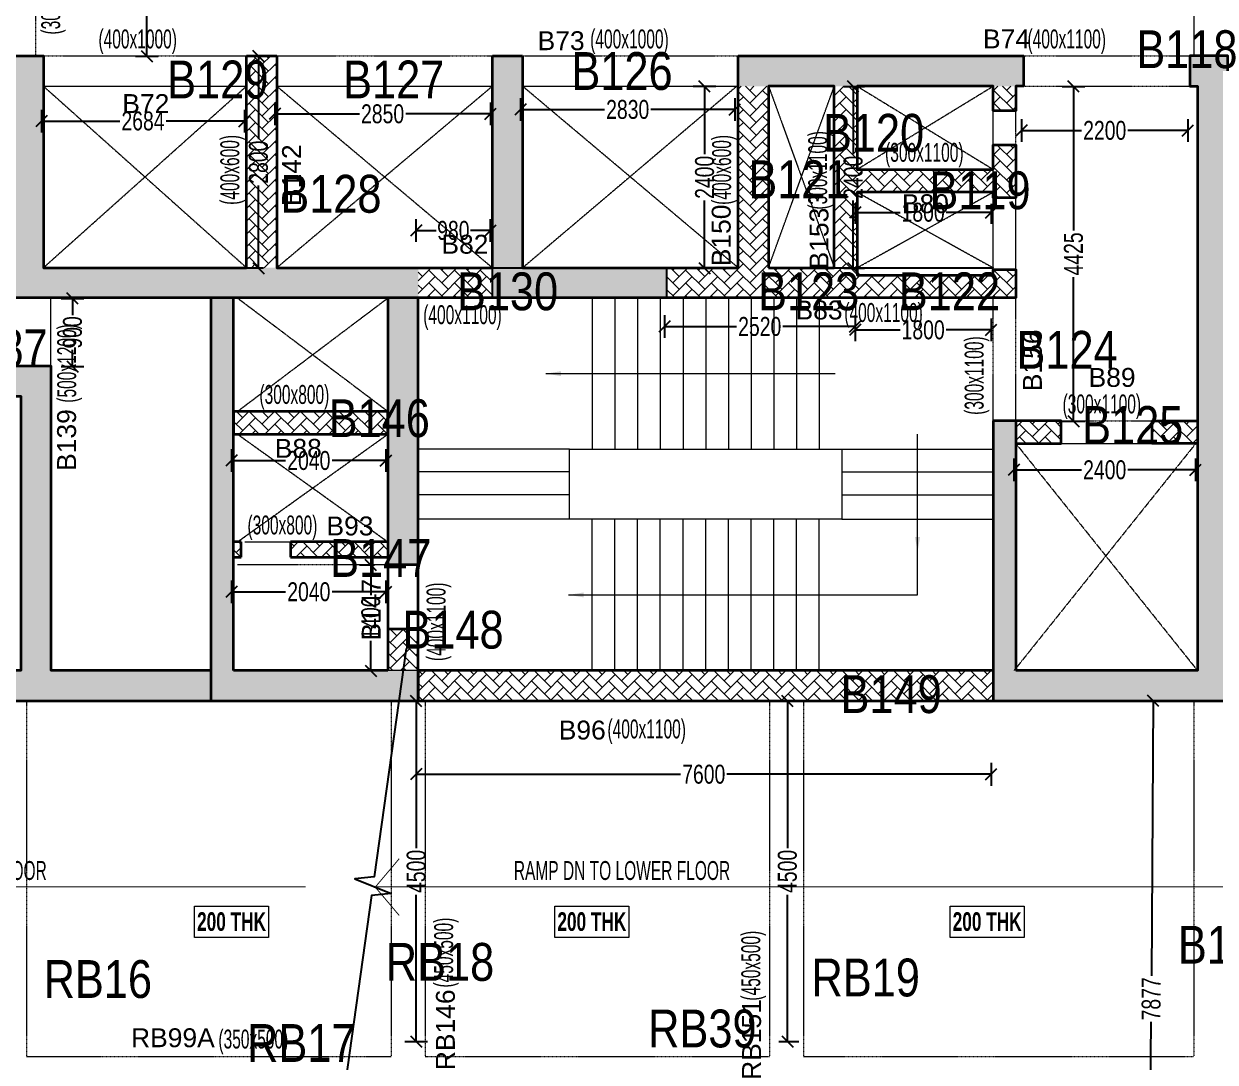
# Model space of a CAD drawing. Header units: millimetres. Extents: x 0 to 72183, y 72 to 62889.
# Drawn here: x 19496 to 35243, y 9123 to 22849 of the extents above; entities that cross this region are included whole.
import ezdxf
from ezdxf.enums import TextEntityAlignment as Align

# ---------------------------------------------------------------- set-up
doc = ezdxf.new("R2010")
doc.units = ezdxf.units.MM
doc.linetypes.add('HIDDEN', pattern=[0.375, 0.25, -0.125])
for name, color, linetype, lineweight in [('A-ANNO-DIMS', 8, 'Continuous', 15), ('A-DETL-MISC', 35, 'Continuous', 15), ('A-FLOR-IDEN', 11, 'Continuous', 9), ('A-HIDD-ABVE', 8, 'HIDDEN', 20), ('S-BEAM', 7, 'Continuous', 18), ('S-BEAM-IDEN', 2, 'Continuous', 9), ('S-COL HATCH', 9, 'Continuous', 0), ('S-COLS', 5, 'Continuous', 35)]:
    doc.layers.add(name, color=color, linetype=linetype, lineweight=lineweight)
for name, color, linetype in [('Abhinav working', 6, 'Continuous'), ('Beam Nos', 7, 'Continuous'), ('changes', 7, 'Continuous'), ('SECTION LINE', 4, 'Continuous')]:
    doc.layers.add(name, color=color, linetype=linetype)
doc.styles.add('Dim.s & Anno.(Misc.)', font='ARIALN.TTF')
doc.styles.add('SC-BBS1', font='SansSerif')
doc.styles.add('SOBHA', font='swisscl.ttf')
doc.styles.add('Swis721 LtCn BT', font='swisscl.ttf', dxfattribs={"width": 0.9, "height": 233.355162})
doc.styles.add('Swis721 LtCn BT_B', font='', dxfattribs={"width": 0.9, "height": 246.918336})
doc.styles.get('Swis721 LtCn BT_B').set_extended_font_data('Swis721 LtCn BT', bold=True)
doc.dimstyles.new('A-GFC-100', dxfattribs={"dimscale": 100, "dimtxt": 1.75, "dimasz": 1.5, "dimexe": 1.5, "dimexo": 0, "dimgap": 1, "dimtad": 1, "dimdsep": 46, "dimtxsty": 'Dim.s & Anno.(Misc.)', "dimblk": 'ARCHTICK', "dimcen": 0, "dimdle": 1.5, "dimclrd": 256, "dimclre": 8, "dimclrt": 6, "dimazin": 2, "dimtfac": 1, "dimtix": 1, "dimtmove": 2, "dimatfit": 3, "dimfxl": 1, "dimtolj": 1, "dimlwd": -1, "dimlwe": 9, "dimarcsym": 0})
doc.dimstyles.new('S-100', dxfattribs={"dimscale": 100, "dimtxt": 2.5, "dimasz": 1.5, "dimexe": 1.5, "dimexo": 1.5, "dimgap": 0.1, "dimtad": 0, "dimdec": 0, "dimrnd": 0.0005, "dimzin": 0, "dimdsep": 46, "dimtxsty": 'SOBHA', "dimblk": 'OBLIQUE', "dimcen": 0.09, "dimclrd": 8, "dimclre": 8, "dimclrt": 6, "dimadec": 0, "dimazin": 0, "dimtfac": 1, "dimtdec": 0, "dimtofl": 0, "dimtmove": 0, "dimatfit": 3, "dimfxl": 1.5, "dimfxlon": 1, "dimtolj": 1, "dimtzin": 0, "dimlwd": -1, "dimlwe": -1, "dimarcsym": 0})
pattern_1 = [(45, (-31794446.85, 20735559.75), (0, 169.7056275), [360, -120]), (135, (-31794362, 20735644.6), (1e-14, 169.7056275), [360, -120])]

# ---------------------------------------------------------------- blocks, each defined once
blk = doc.blocks.new('A$C0921b736')
at = {"layer": 'S-COL HATCH', "transparency": 33554687}
h = blk.add_hatch(color=256, dxfattribs=at)
h.dxf.hatch_style = 1
h.paths.add_polyline_path([(12825, 6075), (12825, 6475), (7871, 6475), (7871, 9275), (7471, 9275), (7471, 6075)])
at = {"layer": 'S-COL HATCH'}
h = blk.add_hatch(dxfattribs=at)
h.set_pattern_fill('AR-HBONE', color=256, scale=30)
h.set_pattern_definition(pattern_1)
h.paths.add_polyline_path([(10555, 6475), (10955, 6475), (10955, 9275), (10555, 9275)])
at = {"layer": 'S-COL HATCH', "transparency": 33554687}
h = blk.add_hatch(color=256, dxfattribs=at)
h.dxf.hatch_style = 1
h.paths.add_polyline_path([(13805, 9275), (14205, 9275), (14205, 6475), (13805, 6475)])
h = blk.add_hatch(color=256, dxfattribs=at)
h.dxf.hatch_style = 1
h.paths.add_polyline_path([(17055, 9275), (20825, 9275), (20825, 8875), (17055, 8875)])
h = blk.add_hatch(color=256, dxfattribs=at)
h.dxf.hatch_style = 1
h.paths.add_polyline_path([(20725, 4450), (20425, 4450), (20425, 1150), (20425, 750), (23125, 750), (23525, 750), (23525, 1150), (23525, 1150), (23525, 9275), (23025, 9275), (23025, 8875), (23125, 8875), (23125, 1150), (23125, 1150), (20725, 1150), (20725, 1150)])
at = {"layer": 'S-COL HATCH'}
h = blk.add_hatch(dxfattribs=at)
h.set_pattern_fill('AR-HBONE', color=256, scale=30)
h.set_pattern_definition(pattern_1)
h.paths.add_polyline_path([(18325, 8875), (18625, 8875), (18625, 7775), (20425, 7775), (20425, 8100), (20725, 8100), (20725, 7398), (20425, 7398), (20425, 7475), (18625, 7475), (18625, 6375), (20425, 6375), (20425, 6453), (20725, 6453), (20725, 6075), (16105, 6075), (16105, 6475), (18325, 6475)])
h = blk.add_hatch(dxfattribs=at)
h.set_pattern_fill('AR-HBONE', color=256, scale=30)
h.set_pattern_definition(pattern_1)
h.paths.add_polyline_path([(17055, 6475), (17455, 6475), (17455, 8875), (17055, 8875)])
h = blk.add_hatch(dxfattribs=at)
h.set_pattern_fill('AR-HBONE', color=256, scale=30)
h.set_pattern_definition(pattern_1)
h.paths.add_polyline_path([(20425, 8875), (20725, 8875), (20725, 8550), (20425, 8550)])
h = blk.add_hatch(dxfattribs=at)
h.set_pattern_fill('AR-HBONE', color=256, scale=30)
h.set_pattern_definition(pattern_1)
h.paths.add_polyline_path([(13805, 6475), (12825, 6475), (12825, 6075), (13805, 6075)])
at = {"layer": 'S-COL HATCH', "transparency": 33554687}
h = blk.add_hatch(color=256, dxfattribs=at)
h.dxf.hatch_style = 1
h.paths.add_polyline_path([(13805, 6475), (16105, 6475), (16105, 6075), (13805, 6075)])
h = blk.add_hatch(color=256, dxfattribs=at)
h.dxf.hatch_style = 1
h.paths.add_polyline_path([(10385, 6075), (10085, 6075), (10085, 750), (10385, 750), (12825, 750), (12825, 1150), (10385, 1150), (10385, 2850), (10385, 2850), (10385, 2850)])
h = blk.add_hatch(color=256, dxfattribs=at)
h.dxf.hatch_style = 1
h.paths.add_polyline_path([(12825, 6075), (12425, 6075), (12425, 6075), (12425, 4575), (12425, 4575), (12425, 4275), (12425, 2550), (12825, 2550)])
h = blk.add_hatch(color=256, dxfattribs=at)
h.dxf.hatch_style = 1
h.paths.add_polyline_path([(7571, 4775), (7571, 1150), (4571, 1150), (4571, 3648), (4171, 3648), (4171, 1150), (1200, 1150), (1200, 750), (10085, 750), (10085, 1150), (7971, 1150), (7971, 5175), (0, 5175), (0, 1675), (575, 1675), (575, 4775)])
at = {"layer": 'S-COL HATCH'}
h = blk.add_hatch(dxfattribs=at)
h.set_pattern_fill('AR-HBONE', color=256, scale=30)
h.set_pattern_definition(pattern_1)
h.paths.add_polyline_path([(12425, 4575), (10385, 4575), (10385, 4275), (12425, 4275)])
h = blk.add_hatch(dxfattribs=at)
h.set_pattern_fill('AR-HBONE', color=256, scale=30)
h.set_pattern_definition([(45, (-31794446.85, 20683630.75), (0, 169.7056275), [360, -120]), (135, (-31794362, 20683715.6), (1e-14, 169.7056275), [360, -120])])
h.paths.add_polyline_path([(21325, 4150), (21325, 4450), (20725, 4450), (20725, 4150)])
h.paths.add_polyline_path([(23125, 4150), (23125, 4450), (22525, 4450), (22525, 4150)])
h = blk.add_hatch(dxfattribs=at)
h.set_pattern_fill('AR-HBONE', color=256, scale=30)
h.set_pattern_definition(pattern_1)
h.paths.add_polyline_path([(10485, 2850), (10385, 2850), (10385, 2650), (10485, 2650)])
h = blk.add_hatch(dxfattribs=at)
h.set_pattern_fill('AR-HBONE', color=256, scale=30)
h.set_pattern_definition(pattern_1)
h.paths.add_polyline_path([(11135, 2850), (11135, 2650), (12425, 2650), (12425, 2850)])
h = blk.add_hatch(dxfattribs=at)
h.set_pattern_fill('AR-HBONE', color=256, scale=30)
h.set_pattern_definition(pattern_1)
h.paths.add_polyline_path([(12825, 1700), (12425, 1700), (12425, 1150), (12825, 1150)])
h = blk.add_hatch(dxfattribs=at)
h.set_pattern_fill('AR-HBONE', color=256, scale=30)
h.set_pattern_definition(pattern_1)
h.paths.add_polyline_path([(12825, 1150), (20425, 1150), (20425, 750), (12825, 750)])
at = {"layer": 'changes'}
blk.add_lwpolyline([(13805, 6475), (16105, 6475), (16105, 6075), (13805, 6075)], close=True, dxfattribs=at)
at = {"layer": 'S-COLS'}
for p, q in [((20425, 4450), (20425, 1150)), ((20725, 4450), (20725, 1150)), ((12425, 2550), (12825, 2550)), ((12425, 1700), (12825, 1700)), ((20425, 1150), (20425, 750))]:
    blk.add_line(p, q, dxfattribs=at)
for points in [[(17055, 9275), (20825, 9275), (20825, 8875), (20725, 8875), (20725, 8550), (20425, 8550), (20425, 8875), (19525, 8875), (18625, 8875), (18625, 7775), (20425, 7775), (20425, 8100), (20725, 8100), (20725, 7398), (20425, 7398), (20425, 7475), (18625, 7475), (18625, 6375), (19525, 6375), (20425, 6375), (20425, 6453), (20725, 6453), (20725, 6075), (18625, 6075), (18625, 6075), (7471, 6075)], [(7471, 9275), (7871, 9275), (7871, 6475), (10555, 6475), (10555, 9275)], [(10555, 9275), (10955, 9275)], [(10955, 9275), (10955, 6475), (13805, 6475), (13805, 9275)], [(13805, 9275), (14205, 9275)], [(14205, 9275), (14205, 6475), (17055, 6475), (17055, 9275)], [(23525, 1150), (23525, 9275), (23025, 9275), (23025, 8875), (23125, 8875), (23125, 1150), (20725, 1150)], [(10085, 6075), (10085, 750), (10385, 750)], [(10385, 1150), (10385, 6075)], [(12425, 6075), (12425, 1150)], [(12425, 750), (12825, 750), (12825, 6075)], [(0, 5175), (0, 1675), (575, 1675), (575, 4775), (7571, 4775), (7571, 1150), (4571, 1150), (4571, 3648), (4171, 3648), (4171, 1150), (1200, 1150), (1200, 750), (10085, 750)], [(10085, 1150), (7971, 1150), (7971, 5175), (25, 5175)], [(20725, 4150), (21325, 4150), (21325, 4450), (20425, 4450)], [(23125, 4150), (22525, 4150), (22525, 4450), (23125, 4450)], [(10485, 2850), (10385, 2850)], [(10485, 2650), (10485, 2850)], [(11135, 2850), (11135, 2650)], [(12425, 2850), (11135, 2850)], [(10385, 2650), (10485, 2650)], [(11135, 2650), (12425, 2650)], [(12425, 1150), (10385, 1150)], [(20425, 1150), (12825, 1150), (12825, 750), (23125, 750)], [(23125, 750), (23125, 750), (23525, 750), (23525, 1150)], [(10385, 750), (12425, 750)]]:
    blk.add_lwpolyline(points, dxfattribs=at)
for points in [[(17455, 6475), (18325, 6475), (18325, 8875), (17455, 8875)], [(12425, 4575), (10385, 4575), (10385, 4275), (12425, 4275)]]:
    blk.add_lwpolyline(points, close=True, dxfattribs=at)
blk = doc.blocks.new('*U9')
blk.add_lwpolyline([(-31.73, 0), (-1.25, 0), (-0.62, 2.5), (0.62, -2.5), (1.25, 0), (28.62, 0)])
blk = doc.blocks.new('_ARCHTICK')
at = {"color": 0, "linetype": 'ByBlock', "const_width": 0.15}
blk.add_lwpolyline([(-0.5, -0.5), (0.5, 0.5)], dxfattribs=at)
blk = doc.blocks.new('_OBLIQUE')
at = {"color": 0, "linetype": 'ByBlock'}
blk.add_line((-0.5, -0.5), (0.5, 0.5), dxfattribs=at)
blk = doc.blocks.new('*D363')
at = {"layer": 'Abhinav working', "color": 8, "transparency": 16777216}
for p, q in [((32683, 21589), (32683, 21289)), ((34883, 21589), (34883, 21289)), ((32683, 21439), (33476, 21439)), ((34883, 21439), (34090, 21439))]:
    blk.add_line(p, q, dxfattribs=at)
at = {"layer": 'Defpoints', "color": 0, "transparency": 16777216}
for p in [(32683, 22420), (34883, 22420), (34883, 21439)]:
    blk.add_point(p, dxfattribs=at)
at = {"layer": 'Abhinav working', "color": 8, "transparency": 16777216, "xscale": 150, "yscale": 150, "zscale": 150, "rotation": 180}
blk.add_blockref('_OBLIQUE', (32683, 21439), dxfattribs=at)
at = {"layer": 'Abhinav working', "color": 8, "transparency": 16777216, "xscale": 150, "yscale": 150, "zscale": 150}
blk.add_blockref('_OBLIQUE', (34883, 21439), dxfattribs=at)
at = {"layer": 'Abhinav working', "color": 6, "transparency": 16777216, "insert": (33783, 21439), "char_height": 250, "attachment_point": 5, "style": 'SOBHA'}
blk.add_mtext('\\A1;2200', dxfattribs=at)
blk = doc.blocks.new('*D364')
at = {"layer": 'Abhinav working', "color": 8, "transparency": 16777216}
for p, q in [((33221, 22020), (33521, 22020)), ((33371, 22020), (33371, 20115)), ((33371, 17595), (33371, 19499)), ((33221, 17595), (33521, 17595))]:
    blk.add_line(p, q, dxfattribs=at)
at = {"layer": 'Defpoints', "color": 0, "transparency": 16777216}
for p in [(32583, 22020), (32583, 17595), (33371, 17595)]:
    blk.add_point(p, dxfattribs=at)
at = {"layer": 'Abhinav working', "color": 8, "transparency": 16777216, "xscale": 150, "yscale": 150, "zscale": 150}
for p, rotation in [((33371, 22020), 90), ((33371, 17595), 270)]:
    blk.add_blockref('_OBLIQUE', p, dxfattribs=dict(at, rotation=rotation))
at = {"layer": 'Abhinav working', "color": 6, "transparency": 16777216, "insert": (33371, 19807), "char_height": 250, "attachment_point": 5, "rotation": 90, "style": 'SOBHA'}
blk.add_mtext('\\A1;4425', dxfattribs=at)
blk = doc.blocks.new('*D365')
at = {"layer": 'Abhinav working', "color": 8, "transparency": 16777216}
for p, q in [((30333, 22020), (30609, 22020)), ((30459, 22020), (30459, 21126)), ((30459, 19620), (30459, 20513)), ((30333, 19620), (30609, 19620))]:
    blk.add_line(p, q, dxfattribs=at)
at = {"layer": 'Defpoints', "color": 0, "transparency": 16777216}
for p in [(30183, 22020), (30459, 22020), (30183, 19620)]:
    blk.add_point(p, dxfattribs=at)
at = {"layer": 'Abhinav working', "color": 8, "transparency": 16777216, "xscale": 150, "yscale": 150, "zscale": 150}
for p, rotation in [((30459, 22020), 90), ((30459, 19620), 270)]:
    blk.add_blockref('_OBLIQUE', p, dxfattribs=dict(at, rotation=rotation))
at = {"layer": 'Abhinav working', "color": 6, "transparency": 16777216, "insert": (30459, 20820), "char_height": 250, "attachment_point": 5, "rotation": 90, "style": 'SOBHA'}
blk.add_mtext('\\A1;2400', dxfattribs=at)
blk = doc.blocks.new('*D366')
at = {"layer": 'Abhinav working', "color": 8, "transparency": 16777216}
for p, q in [((28645, 22020), (28345, 22020)), ((28495, 22020), (28495, 21126)), ((28495, 19620), (28495, 20513)), ((28645, 19620), (28345, 19620))]:
    blk.add_line(p, q, dxfattribs=at)
at = {"layer": 'Defpoints', "color": 0, "transparency": 16777216}
for p in [(28495, 22020), (29313, 22020), (29313, 19620)]:
    blk.add_point(p, dxfattribs=at)
at = {"layer": 'Abhinav working', "color": 8, "transparency": 16777216, "xscale": 150, "yscale": 150, "zscale": 150}
for p, rotation in [((28495, 22020), 90), ((28495, 19620), 270)]:
    blk.add_blockref('_OBLIQUE', p, dxfattribs=dict(at, rotation=rotation))
at = {"layer": 'Abhinav working', "color": 6, "transparency": 16777216, "insert": (28495, 20820), "char_height": 250, "attachment_point": 5, "rotation": 90, "style": 'SOBHA'}
blk.add_mtext('\\A1;2400', dxfattribs=at)
blk = doc.blocks.new('*D367')
at = {"layer": 'Abhinav working', "color": 8, "transparency": 16777216}
for p, q in [((30483, 18952), (30483, 18652)), ((32283, 18952), (32283, 18652)), ((30483, 18802), (31079, 18802)), ((32283, 18802), (31687, 18802))]:
    blk.add_line(p, q, dxfattribs=at)
at = {"layer": 'Defpoints', "color": 0, "transparency": 16777216}
for p in [(30483, 19220), (32283, 19220), (32283, 18802)]:
    blk.add_point(p, dxfattribs=at)
at = {"layer": 'Abhinav working', "color": 8, "transparency": 16777216, "xscale": 150, "yscale": 150, "zscale": 150, "rotation": 180}
blk.add_blockref('_OBLIQUE', (30483, 18802), dxfattribs=at)
at = {"layer": 'Abhinav working', "color": 8, "transparency": 16777216, "xscale": 150, "yscale": 150, "zscale": 150}
blk.add_blockref('_OBLIQUE', (32283, 18802), dxfattribs=at)
at = {"layer": 'Abhinav working', "color": 6, "transparency": 16777216, "insert": (31383, 18802), "char_height": 250, "attachment_point": 5, "style": 'SOBHA'}
blk.add_mtext('\\A1;1800', dxfattribs=at)
blk = doc.blocks.new('*D368')
at = {"layer": 'Abhinav working', "color": 8, "transparency": 16777216}
for p, q in [((27963, 18997), (27963, 18697)), ((30483, 18997), (30483, 18697)), ((27963, 18847), (28916, 18847)), ((30483, 18847), (29530, 18847))]:
    blk.add_line(p, q, dxfattribs=at)
at = {"layer": 'Defpoints', "color": 0, "transparency": 16777216}
for p in [(27963, 19220), (30483, 19220), (30483, 18847)]:
    blk.add_point(p, dxfattribs=at)
at = {"layer": 'Abhinav working', "color": 8, "transparency": 16777216, "xscale": 150, "yscale": 150, "zscale": 150, "rotation": 180}
blk.add_blockref('_OBLIQUE', (27963, 18847), dxfattribs=at)
at = {"layer": 'Abhinav working', "color": 8, "transparency": 16777216, "xscale": 150, "yscale": 150, "zscale": 150}
blk.add_blockref('_OBLIQUE', (30483, 18847), dxfattribs=at)
at = {"layer": 'Abhinav working', "color": 6, "transparency": 16777216, "insert": (29223, 18847), "char_height": 250, "attachment_point": 5, "style": 'SOBHA'}
blk.add_mtext('\\A1;2520', dxfattribs=at)
blk = doc.blocks.new('*D369')
at = {"layer": 'Abhinav working', "color": 8, "transparency": 16777216}
for p, q in [((30483, 20470), (30483, 20207)), ((30483, 20357), (31079, 20357)), ((32283, 20357), (31687, 20357)), ((32283, 20470), (32283, 20207))]:
    blk.add_line(p, q, dxfattribs=at)
at = {"layer": 'Defpoints', "color": 0, "transparency": 16777216}
for p in [(30483, 20620), (32283, 20620), (32283, 20357)]:
    blk.add_point(p, dxfattribs=at)
at = {"layer": 'Abhinav working', "color": 8, "transparency": 16777216, "xscale": 150, "yscale": 150, "zscale": 150, "rotation": 180}
blk.add_blockref('_OBLIQUE', (30483, 20357), dxfattribs=at)
at = {"layer": 'Abhinav working', "color": 8, "transparency": 16777216, "xscale": 150, "yscale": 150, "zscale": 150}
blk.add_blockref('_OBLIQUE', (32283, 20357), dxfattribs=at)
at = {"layer": 'Abhinav working', "color": 6, "transparency": 16777216, "insert": (31383, 20357), "char_height": 250, "attachment_point": 5, "style": 'SOBHA'}
blk.add_mtext('\\A1;1800', dxfattribs=at)
blk = doc.blocks.new('*D370')
at = {"layer": 'Abhinav working', "color": 8, "transparency": 16777216}
for p, q in [((32583, 17102), (32583, 16802)), ((34983, 17102), (34983, 16802)), ((32583, 16952), (33476, 16952)), ((34983, 16952), (34090, 16952))]:
    blk.add_line(p, q, dxfattribs=at)
at = {"layer": 'Defpoints', "color": 0, "transparency": 16777216}
for p in [(32583, 17595), (34983, 17595), (34983, 16952)]:
    blk.add_point(p, dxfattribs=at)
at = {"layer": 'Abhinav working', "color": 8, "transparency": 16777216, "xscale": 150, "yscale": 150, "zscale": 150}
for p, rotation in [((32583, 16952), 179.9998198971608), ((34983, 16952), 359.9998198971608)]:
    blk.add_blockref('_OBLIQUE', p, dxfattribs=dict(at, rotation=rotation))
at = {"layer": 'Abhinav working', "color": 6, "transparency": 16777216, "insert": (33783, 16952), "char_height": 250, "attachment_point": 5, "rotation": 359.9998, "style": 'SOBHA'}
blk.add_mtext('\\A1;2400', dxfattribs=at)
blk = doc.blocks.new('*D371')
at = {"layer": 'Abhinav working', "color": 8, "transparency": 16777216}
for p, q in [((26063, 21866), (26063, 21566)), ((28893, 21866), (28893, 21566)), ((26063, 21716), (27171, 21716)), ((28893, 21716), (27785, 21716))]:
    blk.add_line(p, q, dxfattribs=at)
at = {"layer": 'Defpoints', "color": 0, "transparency": 16777216}
for p in [(26063, 22020), (28893, 22020), (28893, 21716)]:
    blk.add_point(p, dxfattribs=at)
at = {"layer": 'Abhinav working', "color": 8, "transparency": 16777216, "xscale": 150, "yscale": 150, "zscale": 150, "rotation": 180}
blk.add_blockref('_OBLIQUE', (26063, 21716), dxfattribs=at)
at = {"layer": 'Abhinav working', "color": 8, "transparency": 16777216, "xscale": 150, "yscale": 150, "zscale": 150}
blk.add_blockref('_OBLIQUE', (28893, 21716), dxfattribs=at)
at = {"layer": 'Abhinav working', "color": 6, "transparency": 16777216, "insert": (27478, 21716), "char_height": 250, "attachment_point": 5, "style": 'SOBHA'}
blk.add_mtext('\\A1;2830', dxfattribs=at)
blk = doc.blocks.new('*D372')
at = {"layer": 'Abhinav working', "color": 8, "transparency": 16777216}
for p, q in [((22813, 21808), (22813, 21508)), ((25663, 21808), (25663, 21508)), ((22813, 21658), (23931, 21658)), ((25663, 21658), (24545, 21658))]:
    blk.add_line(p, q, dxfattribs=at)
at = {"layer": 'Defpoints', "color": 0, "transparency": 16777216}
for p in [(22813, 22020), (25663, 22020), (25663, 21658)]:
    blk.add_point(p, dxfattribs=at)
at = {"layer": 'Abhinav working', "color": 8, "transparency": 16777216, "xscale": 150, "yscale": 150, "zscale": 150, "rotation": 180}
blk.add_blockref('_OBLIQUE', (22813, 21658), dxfattribs=at)
at = {"layer": 'Abhinav working', "color": 8, "transparency": 16777216, "xscale": 150, "yscale": 150, "zscale": 150}
blk.add_blockref('_OBLIQUE', (25663, 21658), dxfattribs=at)
at = {"layer": 'Abhinav working', "color": 6, "transparency": 16777216, "insert": (24238, 21658), "char_height": 250, "attachment_point": 5, "style": 'SOBHA'}
blk.add_mtext('\\A1;2850', dxfattribs=at)
blk = doc.blocks.new('*D373')
at = {"layer": 'Abhinav working', "color": 8, "transparency": 16777216}
for p, q in [((22663, 22420), (22448, 22420)), ((22598, 22420), (22598, 21326)), ((22598, 19620), (22598, 20713)), ((22663, 19620), (22448, 19620))]:
    blk.add_line(p, q, dxfattribs=at)
at = {"layer": 'Defpoints', "color": 0, "transparency": 16777216}
for p in [(22813, 22420), (22598, 19620), (22813, 19620)]:
    blk.add_point(p, dxfattribs=at)
at = {"layer": 'Abhinav working', "color": 8, "transparency": 16777216, "xscale": 150, "yscale": 150, "zscale": 150}
for p, rotation in [((22598, 22420), 90), ((22598, 19620), 270)]:
    blk.add_blockref('_OBLIQUE', p, dxfattribs=dict(at, rotation=rotation))
at = {"layer": 'Abhinav working', "color": 6, "transparency": 16777216, "insert": (22598, 21020), "char_height": 250, "attachment_point": 5, "rotation": 90, "style": 'SOBHA'}
blk.add_mtext('\\A1;2800', dxfattribs=at)
blk = doc.blocks.new('*D374')
at = {"layer": 'Abhinav working', "color": 8, "transparency": 16777216}
for p, q in [((19729, 21714), (19729, 21414)), ((22413, 21714), (22413, 21414)), ((19729, 21564), (20763, 21564)), ((22413, 21564), (21379, 21564))]:
    blk.add_line(p, q, dxfattribs=at)
at = {"layer": 'Defpoints', "color": 0, "transparency": 16777216}
for p in [(19729, 22020), (22413, 22020), (22413, 21564)]:
    blk.add_point(p, dxfattribs=at)
at = {"layer": 'Abhinav working', "color": 8, "transparency": 16777216, "xscale": 150, "yscale": 150, "zscale": 150, "rotation": 180}
blk.add_blockref('_OBLIQUE', (19729, 21564), dxfattribs=at)
at = {"layer": 'Abhinav working', "color": 8, "transparency": 16777216, "xscale": 150, "yscale": 150, "zscale": 150}
blk.add_blockref('_OBLIQUE', (22413, 21564), dxfattribs=at)
at = {"layer": 'Abhinav working', "color": 6, "transparency": 16777216, "insert": (21071, 21564), "char_height": 250, "attachment_point": 5, "style": 'SOBHA'}
blk.add_mtext('\\A1;2684', dxfattribs=at)
blk = doc.blocks.new('*D375')
at = {"layer": 'Abhinav working', "color": 8, "transparency": 16777216}
for p, q in [((24683, 19967), (24683, 20267)), ((25663, 19967), (25663, 20267)), ((24683, 20117), (24944, 20117)), ((25663, 20117), (25402, 20117))]:
    blk.add_line(p, q, dxfattribs=at)
at = {"layer": 'Defpoints', "color": 0, "transparency": 16777216}
for p in [(25663, 20117), (24683, 19220), (25663, 19220)]:
    blk.add_point(p, dxfattribs=at)
at = {"layer": 'Abhinav working', "color": 8, "transparency": 16777216, "xscale": 150, "yscale": 150, "zscale": 150, "rotation": 180}
blk.add_blockref('_OBLIQUE', (24683, 20117), dxfattribs=at)
at = {"layer": 'Abhinav working', "color": 8, "transparency": 16777216, "xscale": 150, "yscale": 150, "zscale": 150}
blk.add_blockref('_OBLIQUE', (25663, 20117), dxfattribs=at)
at = {"layer": 'Abhinav working', "color": 6, "transparency": 16777216, "insert": (25173, 20117), "char_height": 250, "attachment_point": 5, "style": 'SOBHA'}
blk.add_mtext('\\A1;980', dxfattribs=at)
blk = doc.blocks.new('*D376')
at = {"layer": 'Abhinav working', "color": 8, "transparency": 16777216}
for p, q in [((20972, 24420), (21272, 24420)), ((21122, 24420), (21122, 23726)), ((21122, 22420), (21122, 23113)), ((20972, 22420), (21272, 22420))]:
    blk.add_line(p, q, dxfattribs=at)
at = {"layer": 'Defpoints', "color": 0, "transparency": 16777216}
for p in [(19329, 24420, 0), (21122, 24420), (19329, 22420)]:
    blk.add_point(p, dxfattribs=at)
at = {"layer": 'Abhinav working', "color": 8, "transparency": 16777216, "xscale": 150, "yscale": 150, "zscale": 150}
for p, rotation in [((21122, 24420), 90), ((21122, 22420), 270)]:
    blk.add_blockref('_OBLIQUE', p, dxfattribs=dict(at, rotation=rotation))
at = {"layer": 'Abhinav working', "color": 6, "transparency": 16777216, "insert": (21122, 23420), "char_height": 250, "attachment_point": 5, "rotation": 90, "style": 'SOBHA'}
blk.add_mtext('\\A1;2000', dxfattribs=at)
blk = doc.blocks.new('*D384')
at = {"layer": 'Abhinav working', "color": 8, "transparency": 16777216}
for p, q in [((22243, 17225), (22243, 16925)), ((24283, 17225), (24283, 16925)), ((22243, 17075), (22956, 17075)), ((24283, 17075), (23570, 17075))]:
    blk.add_line(p, q, dxfattribs=at)
at = {"layer": 'Defpoints', "color": 0, "transparency": 16777216}
for p in [(22243, 17420), (24283, 17420), (24283, 17075)]:
    blk.add_point(p, dxfattribs=at)
at = {"layer": 'Abhinav working', "color": 8, "transparency": 16777216, "xscale": 150, "yscale": 150, "zscale": 150, "rotation": 180}
blk.add_blockref('_OBLIQUE', (22243, 17075), dxfattribs=at)
at = {"layer": 'Abhinav working', "color": 8, "transparency": 16777216, "xscale": 150, "yscale": 150, "zscale": 150}
blk.add_blockref('_OBLIQUE', (24283, 17075), dxfattribs=at)
at = {"layer": 'Abhinav working', "color": 6, "transparency": 16777216, "insert": (23263, 17075), "char_height": 250, "attachment_point": 5, "style": 'SOBHA'}
blk.add_mtext('\\A1;2040', dxfattribs=at)
blk = doc.blocks.new('*D385')
at = {"layer": 'Abhinav working', "color": 8, "transparency": 16777216}
for p, q in [((22243, 15490), (22243, 15190)), ((24283, 15490), (24283, 15190)), ((22243, 15340), (22956, 15340)), ((24283, 15340), (23570, 15340))]:
    blk.add_line(p, q, dxfattribs=at)
at = {"layer": 'Defpoints', "color": 0, "transparency": 16777216}
for p in [(22243, 15995), (24283, 15995), (24283, 15340)]:
    blk.add_point(p, dxfattribs=at)
at = {"layer": 'Abhinav working', "color": 8, "transparency": 16777216, "xscale": 150, "yscale": 150, "zscale": 150}
for p, rotation in [((22243, 15340), 180.00029329705), ((24283, 15340), 0.000293297049979)]:
    blk.add_blockref('_OBLIQUE', p, dxfattribs=dict(at, rotation=rotation))
at = {"layer": 'Abhinav working', "color": 6, "transparency": 16777216, "insert": (23263, 15340), "char_height": 250, "attachment_point": 5, "rotation": 0.0003, "style": 'SOBHA'}
blk.add_mtext('\\A1;2040', dxfattribs=at)
blk = doc.blocks.new('*D386')
at = {"layer": 'Abhinav working', "color": 8, "transparency": 16777216}
for p, q in [((24133, 15695), (23933, 15695)), ((24083, 15695), (24083, 15298)), ((24083, 14295), (24083, 14691)), ((24133, 14295), (23933, 14295))]:
    blk.add_line(p, q, dxfattribs=at)
at = {"layer": 'Defpoints', "color": 0, "transparency": 16777216}
for p in [(24283, 15695), (24083, 14295), (24283, 14295)]:
    blk.add_point(p, dxfattribs=at)
at = {"layer": 'Abhinav working', "color": 8, "transparency": 16777216, "xscale": 150, "yscale": 150, "zscale": 150}
for p, rotation in [((24083, 15695), 90), ((24083, 14295), 270)]:
    blk.add_blockref('_OBLIQUE', p, dxfattribs=dict(at, rotation=rotation))
at = {"layer": 'Abhinav working', "color": 6, "transparency": 16777216, "insert": (24083, 14995), "char_height": 250, "attachment_point": 5, "rotation": 90, "style": 'SOBHA'}
blk.add_mtext('\\A1;1400', dxfattribs=at)
blk = doc.blocks.new('*D387')
at = {"layer": 'Abhinav working', "color": 8, "transparency": 16777216}
for p, q in [((24683, 13078), (24683, 12778)), ((32283, 13078), (32283, 12778)), ((24683, 12928), (28177, 12928)), ((32283, 12928), (28789, 12928))]:
    blk.add_line(p, q, dxfattribs=at)
at = {"layer": 'Defpoints', "color": 0, "transparency": 16777216}
for p in [(24683, 13895), (32283, 13895), (32283, 12928)]:
    blk.add_point(p, dxfattribs=at)
at = {"layer": 'Abhinav working', "color": 8, "transparency": 16777216, "xscale": 150, "yscale": 150, "zscale": 150, "rotation": 180}
blk.add_blockref('_OBLIQUE', (24683, 12928), dxfattribs=at)
at = {"layer": 'Abhinav working', "color": 8, "transparency": 16777216, "xscale": 150, "yscale": 150, "zscale": 150}
blk.add_blockref('_OBLIQUE', (32283, 12928), dxfattribs=at)
at = {"layer": 'Abhinav working', "color": 6, "transparency": 16777216, "insert": (28483, 12928), "char_height": 250, "attachment_point": 5, "style": 'SOBHA'}
blk.add_mtext('\\A1;7600', dxfattribs=at)
blk = doc.blocks.new('*D394')
at = {"layer": 'Abhinav working', "color": 8, "transparency": 16777216}
for p, q in [((34573, 13897), (34273, 13899)), ((34423, 13898), (34400, 10265)), ((34373, 6022), (34396, 9655)), ((34523, 6021), (34223, 6023))]:
    blk.add_line(p, q, dxfattribs=at)
at = {"layer": 'Defpoints', "color": 0, "transparency": 16777216}
for p in [(34423, 13898), (34983, 13895), (34933, 6018)]:
    blk.add_point(p, dxfattribs=at)
at = {"layer": 'Abhinav working', "color": 8, "transparency": 16777216, "xscale": 150, "yscale": 150, "zscale": 150}
for p, rotation in [((34423, 13898), 89.63629030144536), ((34373, 6022), 269.6362903014454)]:
    blk.add_blockref('_OBLIQUE', p, dxfattribs=dict(at, rotation=rotation))
at = {"layer": 'Abhinav working', "color": 6, "transparency": 16777216, "insert": (34398, 9960), "char_height": 250, "attachment_point": 5, "rotation": 89.6363, "style": 'SOBHA'}
blk.add_mtext('\\A1;7877', dxfattribs=at)
blk = doc.blocks.new('*D412')
at = {"layer": 'Abhinav working', "color": 8, "transparency": 16777216}
for p, q in [((6682, 8759), (6682, 8459)), ((24324, 8759), (24324, 8459)), ((6682, 8609), (15121, 8609)), ((24324, 8609), (15885, 8609))]:
    blk.add_line(p, q, dxfattribs=at)
at = {"layer": 'Defpoints', "color": 0, "transparency": 16777216}
for p in [(6682, 9395), (24324, 9395), (6682, 8609)]:
    blk.add_point(p, dxfattribs=at)
at = {"layer": 'Abhinav working', "color": 8, "transparency": 16777216, "xscale": 150, "yscale": 150, "zscale": 150, "rotation": 180}
blk.add_blockref('_OBLIQUE', (6682, 8609), dxfattribs=at)
at = {"layer": 'Abhinav working', "color": 8, "transparency": 16777216, "xscale": 150, "yscale": 150, "zscale": 150}
blk.add_blockref('_OBLIQUE', (24324, 8609), dxfattribs=at)
at = {"layer": 'Abhinav working', "color": 6, "transparency": 16777216, "insert": (15503, 8609), "char_height": 250, "attachment_point": 5, "style": 'SOBHA'}
blk.add_mtext('\\A1;17642', dxfattribs=at)
blk = doc.blocks.new('*D413')
at = {"layer": 'Abhinav working', "color": 8, "transparency": 16777216}
for p, q in [((24324, 8846), (24324, 8546)), ((34933, 8846), (34933, 8546)), ((24324, 8696), (29246, 8696)), ((34933, 8696), (30011, 8696))]:
    blk.add_line(p, q, dxfattribs=at)
at = {"layer": 'Defpoints', "color": 0, "transparency": 16777216}
for p in [(24324, 9395), (34933, 9395), (34933, 8696)]:
    blk.add_point(p, dxfattribs=at)
at = {"layer": 'Abhinav working', "color": 8, "transparency": 16777216, "xscale": 150, "yscale": 150, "zscale": 150, "rotation": 180}
blk.add_blockref('_OBLIQUE', (24324, 8696), dxfattribs=at)
at = {"layer": 'Abhinav working', "color": 8, "transparency": 16777216, "xscale": 150, "yscale": 150, "zscale": 150}
blk.add_blockref('_OBLIQUE', (34933, 8696), dxfattribs=at)
at = {"layer": 'Abhinav working', "color": 6, "transparency": 16777216, "insert": (29629, 8696), "char_height": 250, "attachment_point": 5, "style": 'SOBHA'}
blk.add_mtext('\\A1;10609', dxfattribs=at)
blk = doc.blocks.new('*D414')
at = {"layer": 'Abhinav working', "color": 8, "transparency": 16777216}
for p, q in [((24533, 13895), (24833, 13895)), ((24683, 13895), (24683, 11953)), ((24683, 9395), (24683, 11336)), ((24533, 9395), (24833, 9395))]:
    blk.add_line(p, q, dxfattribs=at)
at = {"layer": 'Defpoints', "color": 0, "transparency": 16777216}
for p in [(24324, 13895), (24683, 13895), (24324, 9395)]:
    blk.add_point(p, dxfattribs=at)
at = {"layer": 'Abhinav working', "color": 8, "transparency": 16777216, "xscale": 150, "yscale": 150, "zscale": 150}
for p, rotation in [((24683, 13895), 90), ((24683, 9395), 270)]:
    blk.add_blockref('_OBLIQUE', p, dxfattribs=dict(at, rotation=rotation))
at = {"layer": 'Abhinav working', "color": 6, "transparency": 16777216, "insert": (24683, 11645), "char_height": 250, "attachment_point": 5, "rotation": 90, "style": 'SOBHA'}
blk.add_mtext('\\A1;4500', dxfattribs=at)
blk = doc.blocks.new('*D415')
at = {"layer": 'Abhinav working', "color": 8, "transparency": 16777216}
for p, q in [((29474, 13895), (29739, 13895)), ((29589, 13895), (29589, 11953)), ((29589, 9395), (29589, 11336)), ((29474, 9395), (29739, 9395))]:
    blk.add_line(p, q, dxfattribs=at)
at = {"layer": 'Defpoints', "color": 0, "transparency": 16777216}
for p in [(29324, 13895), (29589, 13895), (29324, 9395)]:
    blk.add_point(p, dxfattribs=at)
at = {"layer": 'Abhinav working', "color": 8, "transparency": 16777216, "xscale": 150, "yscale": 150, "zscale": 150}
for p, rotation in [((29589, 13895), 90), ((29589, 9395), 270)]:
    blk.add_blockref('_OBLIQUE', p, dxfattribs=dict(at, rotation=rotation))
at = {"layer": 'Abhinav working', "color": 6, "transparency": 16777216, "insert": (29589, 11645), "char_height": 250, "attachment_point": 5, "rotation": 90, "style": 'SOBHA'}
blk.add_mtext('\\A1;4500', dxfattribs=at)
blk = doc.blocks.new('*D304')
at = {"layer": 'Abhinav working', "color": 8, "transparency": 16777216}
for p, q in [((19990, 19220), (20290, 19220)), ((20140, 19220), (20140, 18999)), ((20140, 18320), (20140, 18541)), ((19990, 18320), (20290, 18320))]:
    blk.add_line(p, q, dxfattribs=at)
at = {"layer": 'Defpoints', "color": 0, "transparency": 16777216}
for p in [(19829, 19220), (19829, 18320), (20140, 18320)]:
    blk.add_point(p, dxfattribs=at)
at = {"layer": 'Abhinav working', "color": 8, "transparency": 16777216, "xscale": 150, "yscale": 150, "zscale": 150}
for p, rotation in [((20140, 19220), 90), ((20140, 18320), 270)]:
    blk.add_blockref('_OBLIQUE', p, dxfattribs=dict(at, rotation=rotation))
at = {"layer": 'Abhinav working', "color": 6, "transparency": 16777216, "insert": (20140, 18770), "char_height": 250, "attachment_point": 5, "rotation": 90, "style": 'SOBHA'}
blk.add_mtext('\\A1;900', dxfattribs=at)
blk = doc.blocks.new('A$C40398dd4')
at = {"layer": 'A-ANNO-DIMS', "ltscale": 500, "elevation": 0}
blk.add_lwpolyline([(5810, 1000), (6600, 1000), (6600, 1565)], dxfattribs=at)
at = {"layer": 'A-DETL-MISC'}
for p, q in [((2300, 4925), (2300, 2925)), ((2600, 4925), (2600, 2925)), ((2900, 4925), (2900, 2925)), ((3200, 4925), (3200, 2925)), ((3500, 4925), (3500, 2925)), ((3800, 4925), (3800, 2925)), ((4100, 4925), (4100, 2925)), ((4400, 4925), (4400, 2925)), ((4700, 4925), (4700, 2925)), ((5000, 4925), (5000, 2925)), ((5300, 4925), (5300, 2925)), ((2300, 0), (2300, 2000)), ((2600, 0), (2600, 2000)), ((2900, 0), (2900, 2000)), ((3200, 0), (3200, 2000)), ((3500, 0), (3500, 2000)), ((3800, 0), (3800, 2000)), ((4100, 0), (4100, 2000)), ((4400, 0), (4400, 2000)), ((4700, 0), (4700, 2000)), ((5000, 0), (5000, 2000)), ((5300, 0), (5300, 2000))]:
    blk.add_line(p, q, dxfattribs=at)
for points in [[(2000, 2925), (0, 2925)], [(5600, 2925), (7600, 2925)], [(2000, 2625), (0, 2625)], [(5600, 2625), (7600, 2625)], [(2000, 2325), (0, 2325)], [(5600, 2325), (7600, 2325)]]:
    blk.add_lwpolyline(points, dxfattribs=at)
blk.add_lwpolyline([(5600, 2925), (5600, 2000), (2000, 2000), (2000, 2925)], close=True, dxfattribs=at)
at = {"layer": 'A-DETL-MISC', "elevation": 0}
for points in [[(2000, 2000), (0, 2000)], [(5600, 2000), (7600, 2000)]]:
    blk.add_lwpolyline(points, dxfattribs=at)
at = {"layer": 'A-ANNO-DIMS', "ltscale": 500}
for points in [[(1688, 3925), (5510, 3925)], [(6600, 1565), (6600, 3126)], [(1988, 1000), (5810, 1000)]]:
    blk.add_leader(points, dimstyle='A-GFC-100', override={"dimasz": 2, "dimtad": 0, "dimfxl": 0.18, "dimarcsym": 1}, dxfattribs=at)

msp = doc.modelspace()

# ---------------------------------------------------------------- linework, layer by layer
at = {"layer": 'A-FLOR-IDEN', "color": 8, "elevation": 0, "flags": 128}
for points in [[(22730.5, 11183.4), (22730.5, 10771.6), (21753, 10771.6), (21753, 11183.4)], [(27493, 11183.4), (27493, 10771.6), (26515.5, 10771.6), (26515.5, 11183.4)], [(32718, 11183.4), (32718, 10771.6), (31740.5, 10771.6), (31740.5, 11183.4)]]:
    msp.add_lwpolyline(points, close=True, dxfattribs=at)
at = {"layer": 'A-HIDD-ABVE', "linetype": 'HIDDEN'}
for p, q in [((19754.8, 22025), (22439.2, 19625)), ((19754.8, 19625), (22439.2, 22025)), ((22839.2, 22025), (25689.2, 19625)), ((22839.2, 19625), (25689.2, 22025)), ((26089.2, 22025), (28939.2, 19625)), ((26089.2, 19625), (28919.2, 22025)), ((29339.2, 22025), (30209.2, 19625)), ((29339.2, 19625), (30209.2, 22025)), ((30509.2, 22025), (32309.2, 20925)), ((30509.2, 20925), (32309.2, 22025)), ((30509.2, 19625), (32309.2, 20625)), ((30509.2, 20625), (32309.2, 19625)), ((22319.2, 19225), (24309.1, 17725)), ((22319.2, 17725), (24309.1, 19225)), ((22319.2, 17425), (24309.1, 15999.8)), ((22319.2, 15999.8), (24309.1, 17425)), ((34985.1, 17299.8), (32585.1, 14299.8)), ((32609.2, 17299.8), (35009.2, 14299.8))]:
    msp.add_line(p, q, dxfattribs=at)
at = {"layer": 'S-BEAM', "linetype": 'HIDDEN'}
for p, q in [((19654.8, 22425), (19654.8, 24425, 0)), ((34959.2, 24425), (34959.2, 22425)), ((19754.8, 22425), (22439.2, 22425)), ((22839.2, 22425), (25689.2, 22425)), ((26089.2, 22425), (28939.2, 22425)), ((32709.2, 22425), (34909.1, 22425)), ((32609.2, 19602.5), (32609.2, 22025)), ((32709.2, 22025), (34909.1, 22025)), ((32309.2, 17599.8), (32309.2, 19225)), ((32609.2, 17599.8), (32609.2, 19225)), ((33209.2, 17599.8), (34409.2, 17599.8)), ((22319.2, 15699.8), (24309.2, 15699.8)), ((19533.3, 13899.8), (19533.3, 9199.8)), ((24350, 13899.8), (24350, 9199.8)), ((24800, 13899.8), (24800, 9199.8)), ((29350, 13899.8), (29350, 9199.8)), ((29800, 13899.8), (29800, 9199.8)), ((34959.2, 13899.8), (34959.2, 9199.8))]:
    msp.add_line(p, q, dxfattribs=at)
at = {"layer": 'S-BEAM'}
for p, q in [((19754.8, 22025), (22439.2, 22025)), ((22839.2, 22025), (25689.2, 22025)), ((26089.2, 22025), (28919.2, 22025)), ((32309.2, 19602.5), (32309.2, 22025)), ((33209.2, 17299.8), (34409.2, 17299.8)), ((22419.2, 15999.8), (23069.2, 15999.8))]:
    msp.add_line(p, q, dxfattribs=at)
at = {"layer": 'S-BEAM', "linetype": 'ByBlock'}
msp.add_line((19854.8, 18325), (19854.8, 19225), dxfattribs=at)
at = {"layer": 'S-BEAM', "const_width": 12.5, "elevation": 0}
for points in [[(24457.7, 11062.3), (24141.4, 11437.3), (24457.7, 11812.3)], [(23222.2, 11441.6), (13587.1, 11441.6)], [(35409.2, 11441.6), (24141.6, 11441.6)]]:
    msp.add_lwpolyline(points, dxfattribs=at)
at = {"layer": 'S-BEAM', "linetype": 'HIDDEN', "elevation": 0}
for points in [[(19533.3, 9199.8), (24350, 9199.8)], [(24800, 9199.8), (29350, 9199.8)], [(29800, 9199.8), (34959.2, 9199.8)]]:
    msp.add_lwpolyline(points, dxfattribs=at)
at = {"layer": 'S-COL HATCH'}
msp.add_line((24309.2, 14849.9), (24709.2, 14849.9), dxfattribs=at)
at = {"layer": 'S-COL HATCH', "elevation": 0}
msp.add_lwpolyline([(24709.2, 14299.8), (24309.2, 14299.8), (24309.2, 14849.9), (24709.2, 14849.9)], close=True, dxfattribs=at)
at = {"layer": 'SECTION LINE'}
msp.add_line((30209.2, 19625), (32309.2, 19625), dxfattribs=at)

# ---------------------------------------------------------------- block references
at = {"xscale": -100, "yscale": 100, "zscale": 100, "rotation": 82.03946666592795}
msp.add_blockref('*U9', (24110.4, 11449.8), dxfattribs=at)
at = {"layer": 'changes'}
msp.add_blockref('A$C0921b736', (11884.1, 13149.8), dxfattribs=at)
at = {"layer": 'S-BEAM-IDEN'}
msp.add_blockref('A$C40398dd4', (24709.2, 14299.8), dxfattribs=at)

# ---------------------------------------------------------------- texts
at = {"layer": 'A-FLOR-IDEN', "color": 1, "char_height": 246.92, "width": 1155, "attachment_point": 2, "line_spacing_factor": 0.964267, "style": 'Swis721 LtCn BT_B'}
for insert in [(22241.7, 11105.3), (27004.2, 11105.3), (32229.2, 11105.3)]:
    msp.add_mtext('200 THK', dxfattribs=dict(at, insert=insert))
at = {"layer": 'Abhinav working', "char_height": 500, "attachment_point": 1, "style": 'Dim.s & Anno.(Misc.)'}
for s, insert in [('B118', (34200.3, 22763.1, 0)), ('B129', (21391, 22363.1, 0)), ('B127', (23716.6, 22363.1, 0)), ('B126', (26733.7, 22475.3)), ('B120', (30058.7, 21658.1)), ('B121', (29072.1, 21044)), ('B128', (22886.1, 20852.5)), ('B119', (31465.8, 20898.6)), ('B130', (25221.2, 19563.1, 0)), ('B123', (29200.6, 19563.1, 0)), ('B122', (31062.1, 19563.1, 0)), ('B187', (18472.9, 18812.3, 0)), ('B124', (32616.2, 18789.3)), ('B146', (23525.2, 17885.5)), ('B125', (33484.4, 17795.5)), ('B147', (23544.9, 16037.9, 0)), ('B148', (24500.6, 15090.2, 0)), ('B149', (30291.9, 14237.9, 0)), ('B162', (34750.6, 10925.1, 0)), ('RB18', (24280.8, 10698.2, 0)), ('RB16', (19758.2, 10472, 0)), ('RB19', (29908.1, 10492.3, 0)), ('RB39', (27748.9, 9818.3)), ('RB17', (22447.7, 9626.1, 0))]:
    msp.add_mtext_dynamic_manual_height_columns(s, width=21149.247, gutter_width=5423.5, heights=[0], dxfattribs=dict(at, insert=insert))
at = {"layer": 'Beam Nos', "color": 3, "style": 'SC-BBS1'}
for s, p in [('B73', (26598, 22425.8)), ('B74', (32484.5, 22450)), ('B72', (21108.4, 21594.9)), ('B80', (31413, 20270.9)), ('B82', (25326.2, 19735.6)), ('B83', (30007.6, 18865.5)), ('B89', (33880.4, 17974.7)), ('B88', (23124, 17036.9)), ('B93', (23806.9, 16011.1, 0)), ('B96', (26877.2, 13313.2, 0))]:
    msp.add_text(s, height=250, dxfattribs=at).set_placement(p, align=Align.BOTTOM_CENTER)
for s, p in [('B142', (23234.7, 20847.7)), ('B150', (28913.6, 20052.4)), ('B153', (30206.3, 20010.6, 0)), ('B156', (33027.2, 18400.5, 0)), ('B139', (20260.7, 17346.9)), ('B147', (24287.7, 15104.1, 0)), ('RB146', (25268.2, 9550.8, 0)), ('RB151', (29314.8, 9422.2, 0))]:
    msp.add_text(s, height=250, rotation=90, dxfattribs=at).set_placement(p, align=Align.BOTTOM_CENTER)
at = {"layer": 'Beam Nos', "style": 'SC-BBS1'}
msp.add_text('RB99A', height=250, dxfattribs=at).set_placement((21466.3, 9245.6, 0), align=Align.BOTTOM_CENTER)
at = {"layer": 'S-BEAM-IDEN', "style": 'Swis721 LtCn BT', "width": 0.8}
for s, rotation, p in [('(300x1100)', 90, (19975.9, 22707.5)), ('(400x1000)', 360, (20482.5, 22524.4)), ('(400x1000)', 360, (26982.5, 22524.4)), ('(400x1100)', 360, (32762.5, 22524.4)), ('(300x1100)', 90, (30113.8, 20393.8)), ('(400x600)', 90, (22343.8, 20456.5)), ('(400x600)', 90, (28843.8, 20456.5)), ('(300x1100)', 360, (30880.2, 21025.1)), ('(400x1100)', 360, (24775.5, 18879)), ('(400x1100)', 360, (30341.4, 18907.9)), ('(500x1200)', 90, (20187.7, 17841.1)), ('(300x1100)', 90, (32182.3, 17680.2, 0)), ('(300x800)', 360, (22610.3, 17824.4)), ('(300x1100)', 360, (33226.3, 17699.2)), ('(300x800)', 360, (22452.3, 16099.2)), ('(400x1100)', 90, (25070.3, 14425.9)), ('(400x1100)', 360, (27210.7, 13402.9)), ('(450x500)', 90, (25169.5, 10109.6)), ('(450x500)', 90, (29230, 9936.6)), ('(350x500)', 360, (22068.1, 9303.3))]:
    msp.add_text(s, height=250, rotation=rotation, dxfattribs=at).set_placement(p)
for p in [(16940.1, 11531.4), (25973.1, 11531.4)]:
    msp.add_text('RAMP DN TO LOWER FLOOR', height=250, dxfattribs=at).set_placement(p)

# ---------------------------------------------------------------- dimensions: what is measured, and where the dimension line sits
at = {"layer": 'Abhinav working'}
for base, p1, p2, picture, middle in [((21121.7, 24419.8), (19328.7, 22419.8), (19328.7, 24419.8, 0), '*D376', (21121.7, 23419.8)), ((20140.4, 18319.8), (19828.7, 19219.8), (19828.7, 18319.8), '*D304', (20140.4, 18769.8)), ((24082.6, 14294.6), (24283.1, 15694.8), (24283.1, 14294.6), '*D386', (24082.6, 14994.7)), ((24683.1, 13894.6), (24324, 9394.6), (24324, 13894.6), '*D414', (24683.1, 11644.6)), ((29589.4, 13894.6), (29324, 9394.6), (29324, 13894.6), '*D415', (29589.4, 11644.6))]:
    dim = msp.add_linear_dim(base=base, p1=p1, p2=p2, angle=90, dimstyle='S-100', dxfattribs=at)
    dim.commit()
    dim.dimension.update_dxf_attribs({"geometry": picture, "text_midpoint": middle})
for p1, p2, distance, picture, middle in [((22813.1, 22419.8), (22813.1, 19619.8), -214.9, '*D373', (22598.2, 21019.8)), ((29313.1, 19619.8), (29313.1, 22019.8), 817.7, '*D366', (28495.4, 20819.8)), ((30183.1, 19619.8), (30183.1, 22019.8), -276.3, '*D365', (30459.4, 20819.8)), ((32583.1, 22019.8), (32583.1, 17594.6), 787.9, '*D364', (33370.9, 19807.2)), ((19728.7, 22019.8), (22413.1, 22019.8), -456.2, '*D374', (21070.9, 21563.6)), ((22813.1, 22019.8), (25663.1, 22019.8), -362, '*D372', (24238.1, 21657.8)), ((30483.1, 20619.8), (32283.1, 20619.8), -262.7, '*D369', (31383.1, 20357.1)), ((32583.1, 17594.6), (34983.1, 17594.5), -642.6, '*D370', (33783.1, 16951.9)), ((22243.1, 15994.6), (24283.1, 15994.6), -654.6, '*D385', (23263.1, 15339.9)), ((34933.1, 6018.1), (34983.1, 13894.6), 560.1, '*D394', (34398, 9959.9)), ((24324, 9394.6), (34933.1, 9394.6), -698.4, '*D413', (29628.5, 8696.1))]:
    dim = msp.add_aligned_dim(p1=p1, p2=p2, distance=distance, dimstyle='S-100', dxfattribs=at)
    dim.commit()
    dim.dimension.update_dxf_attribs({"geometry": picture, "text_midpoint": middle})
for base, p1, p2, picture, middle in [((34883.1, 21439.2), (32683.1, 22419.8), (34883.1, 22419.8), '*D363', (33783.1, 21439.2)), ((28893.1, 21716.1), (26063.1, 22019.8), (28893.1, 22019.8), '*D371', (27478.1, 21716.1)), ((25663.1, 20117.2), (24683.1, 19219.8), (25663.1, 19219.8), '*D375', (25173.1, 20117.2)), ((30483.1, 18847.4), (27963.1, 19219.8), (30483.1, 19219.8), '*D368', (29223.1, 18847.4)), ((32283.1, 18802.1), (30483.1, 19219.8), (32283.1, 19219.8), '*D367', (31383.1, 18802.1)), ((24283.1, 17075.4), (22243.1, 17419.8), (24283.1, 17419.8), '*D384', (23263.1, 17075.4)), ((32283.1, 12927.7), (24683.1, 13894.6), (32283.1, 13894.6), '*D387', (28483.1, 12927.7)), ((6682, 8609.3), (24324, 9394.6), (6682, 9394.6), '*D412', (15503, 8609.3))]:
    dim = msp.add_linear_dim(base=base, p1=p1, p2=p2, dimstyle='S-100', dxfattribs=at)
    dim.commit()
    dim.dimension.update_dxf_attribs({"geometry": picture, "text_midpoint": middle})

doc.saveas('drawing.dxf')
